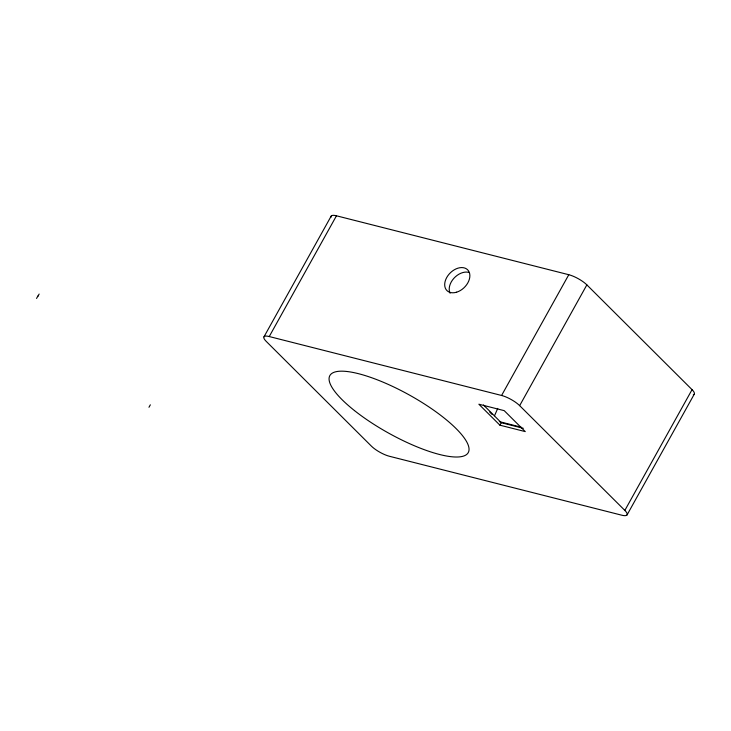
<?xml version="1.0" encoding="UTF-8"?>
<svg xmlns="http://www.w3.org/2000/svg" width="731" height="731" viewBox="0 0 731 731"><rect width="100%" height="100%" fill="white"/><g stroke="black" fill="none" stroke-linecap="round" stroke-linejoin="round"><path stroke-width="1.1" d="M494.531 415.729L497.738 408.419M36.55 298.44L37.921 295.982M37.765 296.521L39.145 294.054M148.969 407.277L150.339 404.819M263.973 336.845L331.189 216.084M692.056 389.65L624.841 510.412A14.666 4.021 29.1 0 1 621.798 515.209L389.459 456.281A14.666 4.021 29.1 0 1 371.385 446.12L266.194 341.35A14.666 4.021 29.1 0 1 269.246 336.543L336.461 215.791L568.791 274.719A14.666 4.021 29.1 0 1 586.865 284.88L692.056 389.65A14.666 4.021 29.1 0 1 693.28 394.786M269.246 336.543L501.585 395.471L568.791 274.719M499.913 425.177L478.869 404.216L504.216 410.648L525.26 431.601L499.913 425.177L501.283 422.71L483.483 404.974M624.841 510.412L519.659 405.641L586.865 284.88M627.061 514.916L694.276 394.155M499.319 421.632L521.084 427.151M501.283 422.71L523.323 428.302M489.779 412.12L492.164 414.495M331.07 217.208A14.666 4.021 29.1 0 1 336.461 215.791M501.585 395.471A14.666 4.021 29.1 0 1 519.659 405.641M450.122 293.232A14.666 10.124 -45.1 0 1 453.787 278.41A14.666 10.124 -45.1 0 1 468.653 272.352M456.628 292.19A14.666 10.124 -45.1 0 0 468.507 270.854A14.666 10.124 -45.1 0 0 446.723 277.506A14.666 10.124 -45.1 0 0 456.628 292.19M354.471 410.584A79.186 21.692 29.1 0 0 468.068 452.9A79.186 21.692 29.1 0 0 374.619 378.804A79.186 21.692 29.1 0 0 354.471 410.584"/></g></svg>
